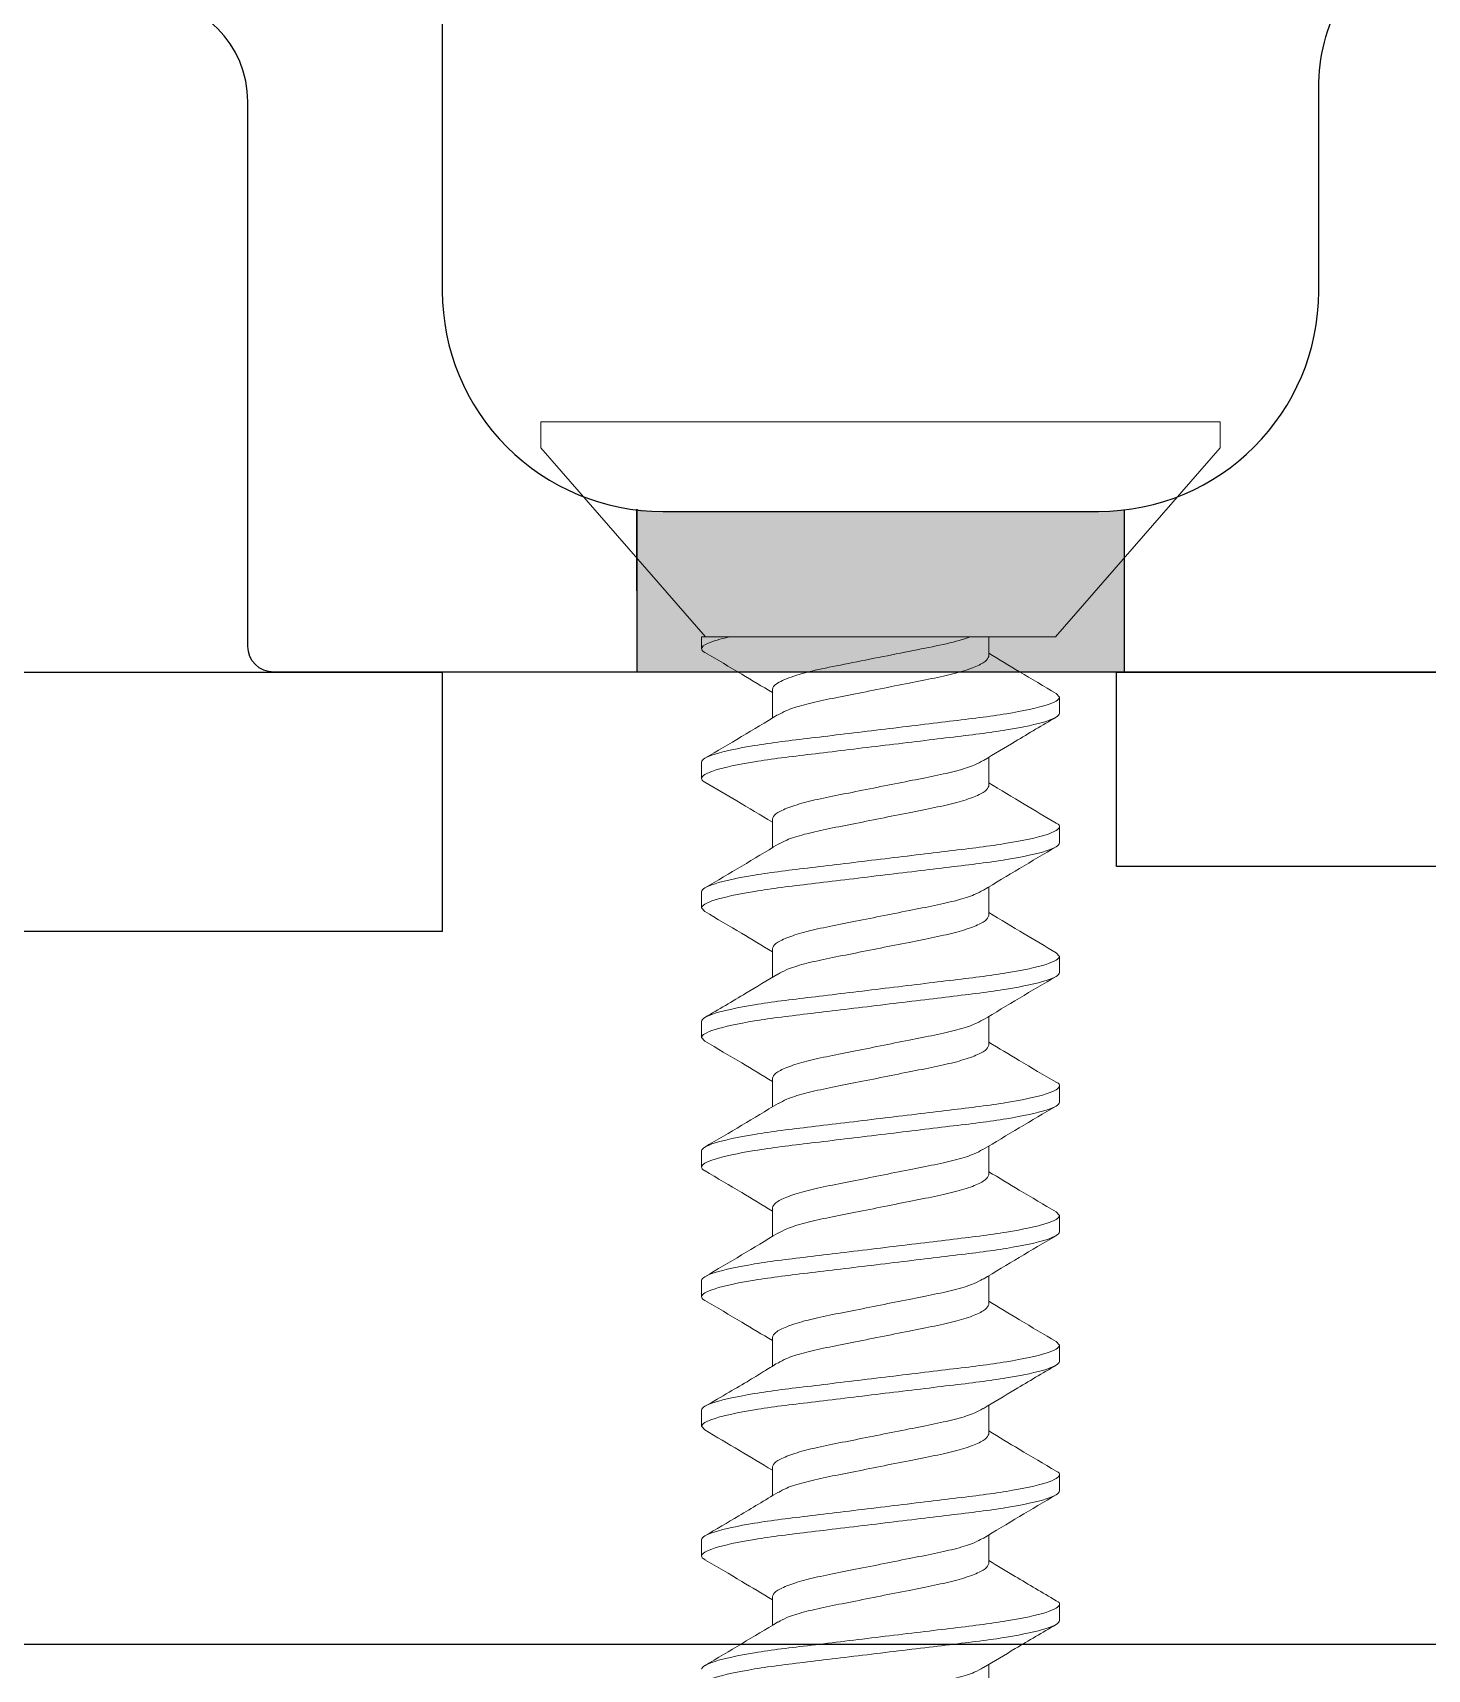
# Model space of a CAD drawing. Extents: x 0 to 79.8, y 0 to 38.2.
# Drawn here: x 10.85 to 11.388, y 29.26 to 29.892 of the extents above; entities that cross this region are included whole.
import ezdxf

# ---------------------------------------------------------------- set-up
doc = ezdxf.new("R2010")
doc.units = 0
doc.header["$MEASUREMENT"] = 0
doc.linetypes.add('SLD-Solid', pattern=[0])
doc.layers.get('0').update_dxf_attribs({"linetype": 'CONTINUOUS'})
for name, color, linetype in [('DIM', 4, 'CONTINUOUS'), ('FRAME', 1, 'CONTINUOUS'), ('TEXT', 7, 'CONTINUOUS'), ('WEEPING', 7, 'CONTINUOUS')]:
    doc.layers.add(name, color=color, linetype=linetype)

# ---------------------------------------------------------------- blocks, each defined once
blk = doc.blocks.new('3774-TRACK_SUPPORT')
at = {"layer": 'TEXT'}
blk.add_lwpolyline([(0.1875000000000568, -0.5510004872076225), (0.8789997968844432, -0.5510004872076225), (0.8789997968844432, -0.2510004872076112), (0.6839997968843932, -0.2510004872076112), (0.6839997968843932, -0.1760004872076226), (0.953999796884375, -0.1760004872075657), (0.953999796884375, -0.6260004872076111), (0.8289997968844887, -0.6260004872076111), (0.8289997968844887, -1.216000487207586), (0.7539997968844432, -1.216000487207586), (0.7539997968844432, -0.6260004872076111), (0.05000000000001138, -0.6260004872076111)], dxfattribs=at)
blk.add_lwpolyline([(0.04000000000002047, -0.1760004872076226), (0.424000000000035, -0.1760004872076226), (0.424000000000035, -0.2760006071113341), (0.1875000000000568, -0.2760006071113341, 0.414213562373095)], format="xyb", dxfattribs=at)
blk = doc.blocks.new('25559')
at = {"color": 7, "linetype": 'SLD-Solid', "lineweight": 15}
for p, q in [((0.00999998447932171, 0.1309999983434977), (0, 0.1309999983434977)), ((0, 0), (0, 0.1309999983434977)), ((0.08299998117713869, 0.06754206599828194), (0.00999998447932171, 0.1309999983434977)), ((0.08299998117713869, 0.06754206599828194), (0.08299998117713869, -0.05314670187809156)), ((0.1062499725912502, 0.06899999832279491), (0.1048150758339688, 0.06775008276193262)), ((0.1062499725912502, 0.06899999832279491), (0.1124999537242672, 0.06899999832279491)), ((0.1562499683203669, 0.06899999832279491), (0.1624999494533839, 0.06899999832279491)), ((0.2062499640494835, 0.06899999832279491), (0.2048183672540773, 0.06775296564529754)), ((0.2062499640494835, 0.06899999832279491), (0.2124999451825005, 0.06899999832279491)), ((0.2562499597786001, 0.06899999832279491), (0.2624999775778605, 0.06899999832279491)), ((0.3062499555077096, 0.06899999832279491), (0.3047983022773337, 0.06773548959716891)), ((0.3062499555077096, 0.06899999832279491), (0.31249997330697, 0.06899999832279491)), ((0.3562499879030696, 0.06899999832279491), (0.35480775789717, 0.06774372116873906)), ((0.3562499879030696, 0.06899999832279491), (0.3624999690360937, 0.06899999832279491)), ((0.4062499836321862, 0.06899999832279491), (0.4124999647652032, 0.06899999832279491)), ((0.4562499793613028, 0.06899999832279491), (0.462499960494327, 0.06899999832279491)), ((0.09049998786974811, 0.04172019887803913), (0.08299998117713869, 0.04172019887803913)), ((0.1404999835988647, 0.04172019887803913), (0.1294517845619367, 0.04172019887803913)), ((0.1904999793279814, 0.04172019887803913), (0.1794554469153624, 0.04172019887803913)), ((0.240499975057098, 0.04172019887803913), (0.229458009281494, 0.04172019887803913)), ((0.2904999707862146, 0.04172019887803913), (0.2794585550042541, 0.04172019887803913)), ((0.3404999665153312, 0.04172019887803913), (0.3294580007397272, 0.04172019887803913)), ((0.3904999622444478, 0.04172019887803913), (0.3794561631566893, 0.04172019887803913)), ((0.4404999579735644, 0.04172019887803913), (0.4294585788578473, 0.04172019887803913)), ((0.4904999903689173, 0.04172019887803913), (0.4794519746632062, 0.04172019887803913)), ((0, -0.1309999983434977), (0, 0)), ((0.1032499405812075, -0.04172019887803913), (0.1142936663364793, -0.04172019887803913)), ((0.1532499363103241, -0.04172019887803913), (0.1642914620910076, -0.04172019887803913)), ((0.2032500053719275, -0.04172019887803913), (0.214293804459686, -0.04172019887803913)), ((0.2532499644348007, -0.04172019887803913), (0.2642915268817276, -0.04172019887803913)), ((0.3032499601639174, -0.04172019887803913), (0.3142921826032179, -0.04172019887803913)), ((0.353249955893034, -0.04172019887803913), (0.3643246646237159, -0.04172019887803913)), ((0.403249988288394, -0.04172019887803913), (0.4142905240805135, -0.04172019887803913)), ((0.4532499840175035, -0.04172019887803913), (0.4642919131268641, -0.04172019887803913)), ((0.08299998117713869, -0.06899999832279491), (0.08299998117713869, -0.05832793077408382)), ((0.00999998447932171, -0.1309999983434977), (0.08299998117713869, -0.06754206599828194)), ((0.08749995585971249, -0.06899999832279491), (0.08299998117713869, -0.06899999832279491)), ((0.137499951588822, -0.06899999832279491), (0.131249970455805, -0.06899999832279491)), ((0.1874999473179457, -0.06899999832279491), (0.1812499661849216, -0.06899999832279491)), ((0.1889305907910241, -0.06775380438560319), (0.1874999473179457, -0.06899999832279491)), ((0.2374999430470552, -0.06899999832279491), (0.2312499619140382, -0.06899999832279491)), ((0.2389440796976032, -0.06774210327077412), (0.2374999430470552, -0.06899999832279491)), ((0.2874999754424152, -0.06899999832279491), (0.2812499576431549, -0.06899999832279491)), ((0.3374999711715319, -0.06899999832279491), (0.3312499900385149, -0.06899999832279491)), ((0.3874999669006485, -0.06899999832279491), (0.3812499857676315, -0.06899999832279491)), ((0.3889371736312484, -0.06774810736808945), (0.3874999669006485, -0.06899999832279491)), ((0.4374999626297651, -0.06899999832279491), (0.4312499814967481, -0.06899999832279491)), ((0, -0.1309999983434977), (0.00999998447932171, -0.1309999983434977))]:
    blk.add_line(p, q, dxfattribs=at)
for points, knots in [([(0.1048160291562823, 0.06776498300646949), (0.1020266228155577, 0.06302722844000641), (0.09690098785342371, 0.05432143319850979), (0.09167417840533432, 0.04566550878016074), (0.08929183515977002, 0.04172019887803913)], [0, 0, 0, 0, 0.5442069833947524, 1, 1, 1, 1]), ([(0.1312499724269856, -0.0689999999999884), (0.1303478626313748, -0.0689999999999884), (0.1292963103142384, -0.06732069762327342), (0.1270932361714685, -0.06032598277693069), (0.1259478589153744, -0.05501784534993703), (0.1243607226230026, -0.04534187172058068), (0.1238533182178685, -0.04184291922157968), (0.1229053203646373, -0.0345452344224384), (0.1224642237022593, -0.0307540005592557), (0.1209795177337369, -0.01846063513988838), (0.1198664273954506, -0.009244247138866513), (0.1176335174585219, 0.009244247138866513), (0.1165204271202356, 0.01846063513988838), (0.1150357211517132, 0.0307540005592557), (0.1145946244893281, 0.0345452344224384), (0.113646626636104, 0.04184291922157968), (0.1131392222309699, 0.04534187172058068), (0.1115520859385981, 0.05501784534993703), (0.110406708682504, 0.06032598277693069), (0.1082036345397341, 0.06732069762327342), (0.1071520822225978, 0.0689999999999884), (0.106249972426987, 0.0689999999999884)], [0, 0, 0, 0, 0.1249999999999997, 0.1249999999999997, 0.2499999999999994, 0.2499999999999994, 0.3124999999999994, 0.3124999999999994, 0.3749999999999994, 0.3749999999999994, 0.4999999999999997, 0.4999999999999997, 0.625, 0.625, 0.6875, 0.6875, 0.7499999999999999, 0.7499999999999999, 0.875, 0.875, 1, 1, 1, 1]), ([(0.137499972426987, -0.0689999999999884), (0.1365978626313762, -0.0689999999999884), (0.1355463103142398, -0.06732069762327342), (0.1333432361714699, -0.06032598277693069), (0.1321978589153758, -0.05501784534993703), (0.130610722623004, -0.04534187172058068), (0.1301033182178699, -0.04184291922157968), (0.1291553203646387, -0.0345452344224384), (0.1287142237022607, -0.0307540005592557), (0.1272295177337384, -0.01846063513988838), (0.1261164273954449, -0.009244247138866513), (0.1238835174585233, 0.009244247138866513), (0.122770427120237, 0.01846063513988838), (0.1212857211517147, 0.0307540005592557), (0.1208446244893295, 0.0345452344224384), (0.1198966266361055, 0.04184291922157968), (0.1193892222309714, 0.04534187172058068), (0.1178020859385995, 0.05501784534993703), (0.1166567086825054, 0.06032598277693069), (0.1144536345397356, 0.06732069762327342), (0.1134020822225921, 0.0689999999999884), (0.1124999724269884, 0.0689999999999884)], [0, 0, 0, 0, 0.125, 0.125, 0.25, 0.25, 0.3125000000000002, 0.3125000000000002, 0.3750000000000003, 0.3750000000000003, 0.5000000000000006, 0.5000000000000006, 0.6250000000000008, 0.6250000000000008, 0.6875000000000007, 0.6875000000000007, 0.7500000000000006, 0.7500000000000006, 0.8750000000000003, 0.8750000000000003, 1, 1, 1, 1]), ([(0.1306218777115902, 0.03977548092692018), (0.1281694676207579, 0.04383697777072371), (0.1225776784271204, 0.0530976777842227), (0.1170747309186098, 0.06243605763771143), (0.1139852298995621, 0.06767887233456804)], [0, 0, 0, 0, 0.4385734164694634, 1, 1, 1, 1]), ([(0.1547811919544628, 0.06770675701241657), (0.1523742434776736, 0.06361965888530108), (0.1472537726342509, 0.05492488747830748), (0.14205139734689, 0.04629401160681823), (0.1392944708583883, 0.04172019887803913)], [0, 0, 0, 0, 0.4700638965425827, 1, 1, 1, 1]), ([(0.1562499683203669, 0.06899999832279491), (0.1557826036316285, 0.06899356492706943), (0.1553098066141558, 0.0689870567539117), (0.1547862541294975, 0.06770622490131473), (0.1547802386321422, 0.06769150843857119)], [0, 0, 0, 0, 0.9885102305213792, 1, 1, 1, 1]), ([(0.1812499724269827, -0.0689999999999884), (0.180347862631379, -0.0689999999999884), (0.1792963103142355, -0.06732069762327342), (0.1770932361714657, -0.06032598277693069), (0.1759478589153716, -0.05501784534993703), (0.1743607226230068, -0.04534187172058068), (0.1738533182178656, -0.04184291922157968), (0.1729053203646416, -0.0345452344224384), (0.1724642237022564, -0.0307540005592557), (0.1709795177337341, -0.01846063513988838), (0.1698664273954478, -0.009244247138866513), (0.1676335174585262, 0.009244247138866513), (0.1665204271202327, 0.01846063513988838), (0.1650357211517104, 0.0307540005592557), (0.1645946244893324, 0.03454523442246682), (0.1636466266361083, 0.04184291922157968), (0.1631392222309671, 0.04534187172058068), (0.1615520859385953, 0.05501784534993703), (0.1604067086825012, 0.06032598277693069), (0.1582036345397384, 0.06732069762327342), (0.1571520822225949, 0.0689999999999884), (0.1562499724269841, 0.0689999999999884)], [0, 0, 0, 0, 0.1249999999999999, 0.1249999999999999, 0.2499999999999998, 0.2499999999999998, 0.3124999999999997, 0.3124999999999997, 0.3749999999999997, 0.3749999999999997, 0.4999999999999997, 0.4999999999999997, 0.6249999999999997, 0.6249999999999997, 0.6874999999999997, 0.6874999999999997, 0.7499999999999998, 0.7499999999999998, 0.8749999999999999, 0.8749999999999999, 1, 1, 1, 1]), ([(0.1874999724269841, -0.0689999999999884), (0.1865978626313733, -0.0689999999999884), (0.185546310314237, -0.06732069762327342), (0.1833432361714671, -0.06032598277693069), (0.182197858915373, -0.05501784534993703), (0.1806107226230012, -0.04534187172058068), (0.1801033182178671, -0.04184291922157968), (0.179155320364643, -0.0345452344224384), (0.1787142237022579, -0.0307540005592557), (0.1772295177337355, -0.01846063513988838), (0.1761164273954492, -0.009244247138866513), (0.1738835174585205, 0.009244247138866513), (0.1727704271202342, 0.01846063513988838), (0.1712857211517118, 0.0307540005592557), (0.1708446244893338, 0.03454523442246682), (0.1698966266361026, 0.04184291922157968), (0.1693892222309685, 0.04534187172058068), (0.1678020859386038, 0.05501784534993703), (0.1666567086825026, 0.06032598277693069), (0.1644536345397398, 0.06732069762327342), (0.1634020822225963, 0.0689999999999884), (0.1624999724269856, 0.0689999999999884)], [0, 0, 0, 0, 0.125, 0.125, 0.2500000000000001, 0.2500000000000001, 0.3125000000000001, 0.3125000000000001, 0.3750000000000002, 0.3750000000000002, 0.5000000000000001, 0.5000000000000001, 0.625, 0.625, 0.6875, 0.6875, 0.75, 0.75, 0.875, 0.875, 1, 1, 1, 1]), ([(0.1806655796024756, 0.03970732754757478), (0.177868649567813, 0.04434089766041893), (0.1722476280134018, 0.05365303530970778), (0.1667196640270348, 0.06303658527158973), (0.163942326124257, 0.06775103150096129)], [0, 0, 0, 0, 0.4975839369380017, 1, 1, 1, 1]), ([(0.2048195405738511, 0.06777072585677502), (0.2023926080985703, 0.06364931578599453), (0.1972661292341868, 0.05494354344392605), (0.1920410794012426, 0.046281522272551), (0.189289626643415, 0.04172019887803913)], [0, 0, 0, 0, 0.4734111930410915, 1, 1, 1, 1]), ([(0.231249972426987, -0.0689999999999884), (0.2303478626313762, -0.0689999999999884), (0.2292963103142398, -0.06732069762327342), (0.2270932361714699, -0.06032598277693069), (0.2259478589153758, -0.05501784534993703), (0.224360722623004, -0.04534187172058068), (0.2238533182178699, -0.04184291922157968), (0.2229053203646387, -0.03454523442246682), (0.2224642237022607, -0.0307540005592557), (0.2209795177337384, -0.01846063513988838), (0.219866427395452, -0.009244247138866513), (0.2176335174585233, 0.009244247138866513), (0.216520427120237, 0.01846063513988838), (0.2150357211517147, 0.0307540005592557), (0.2145946244893366, 0.0345452344224384), (0.2136466266361055, 0.04184291922157968), (0.2131392222309714, 0.04534187172058068), (0.2115520859385995, 0.05501784534993703), (0.2104067086825054, 0.06032598277693069), (0.2082036345397356, 0.06732069762327342), (0.2071520822225921, 0.0689999999999884), (0.2062499724269884, 0.0689999999999884)], [0, 0, 0, 0, 0.1249999999999998, 0.1249999999999998, 0.2499999999999996, 0.2499999999999996, 0.3124999999999995, 0.3124999999999995, 0.3749999999999995, 0.3749999999999995, 0.4999999999999996, 0.4999999999999996, 0.6249999999999996, 0.6249999999999996, 0.6874999999999997, 0.6874999999999997, 0.7499999999999998, 0.7499999999999998, 0.8749999999999999, 0.8749999999999999, 1, 1, 1, 1]), ([(0.2374999724269884, -0.0689999999999884), (0.2365978626313776, -0.0689999999999884), (0.2355463103142341, -0.06732069762327342), (0.2333432361714642, -0.06032598277693069), (0.2321978589153701, -0.05501784534993703), (0.2306107226230054, -0.04534187172058068), (0.2301033182178713, -0.04184291922157968), (0.2291553203646401, -0.03454523442246682), (0.228714223702255, -0.0307540005592557), (0.2272295177337327, -0.01846063513988838), (0.2261164273954535, -0.009244247138866513), (0.2238835174585248, 0.009244247138866513), (0.2227704271202384, 0.01846063513988838), (0.2212857211517161, 0.0307540005592557), (0.220844624489331, 0.0345452344224384), (0.2198966266361069, 0.04184291922157968), (0.2193892222309728, 0.04534187172058068), (0.217802085938601, 0.05501784534993703), (0.2166567086825069, 0.06032598277693069), (0.214453634539737, 0.06732069762327342), (0.2134020822225935, 0.0689999999999884), (0.2124999724269827, 0.0689999999999884)], [0, 0, 0, 0, 0.125, 0.125, 0.2500000000000001, 0.2500000000000001, 0.3125000000000001, 0.3125000000000001, 0.3750000000000003, 0.3750000000000003, 0.5000000000000003, 0.5000000000000003, 0.6250000000000003, 0.6250000000000003, 0.6875000000000002, 0.6875000000000002, 0.7500000000000002, 0.7500000000000002, 0.8750000000000001, 0.8750000000000001, 1, 1, 1, 1]), ([(0.2307414744547955, 0.03958653977625204), (0.2279283793356868, 0.04424379473758222), (0.222270231483094, 0.05361121249015355), (0.2167214052008291, 0.06303211865665048), (0.2139313219804464, 0.06776917670802618)], [0, 0, 0, 0, 0.4971759650679533, 1, 1, 1, 1]), ([(0.2547695602136315, 0.06768707640645744), (0.2519868944589376, 0.06295977078798387), (0.2468726049050645, 0.05427140794679985), (0.2416658303863031, 0.04565050217135536), (0.239292042344573, 0.04172019887803913)], [0, 0, 0, 0, 0.5440962474604328, 1, 1, 1, 1]), ([(0.2562499597786001, 0.06899999832279491), (0.2557823661496812, 0.06899033353209916), (0.2553056215637355, 0.06898047959833775), (0.254778073021356, 0.06768627928931892), (0.2547679468989372, 0.06766143753597476)], [0, 0, 0, 0, 0.9808053257506866, 1, 1, 1, 1]), ([(0.2812499724269841, -0.0689999999999884), (0.2803478626313733, -0.0689999999999884), (0.279296310314237, -0.06732069762327342), (0.2770932361714671, -0.06032598277693069), (0.275947858915373, -0.05501784534993703), (0.2743607226230012, -0.04534187172058068), (0.2738533182178671, -0.04184291922157968), (0.272905320364643, -0.0345452344224384), (0.2724642237022579, -0.0307540005592557), (0.2709795177337355, -0.01846063513988838), (0.2698664273954492, -0.009244247138866513), (0.2676335174585205, 0.009244247138866513), (0.2665204271202342, 0.01846063513988838), (0.2650357211517118, 0.0307540005592557), (0.2645946244893338, 0.03454523442246682), (0.2636466266361026, 0.04184291922157968), (0.2631392222309685, 0.04534187172058068), (0.2615520859385967, 0.05501784534993703), (0.2604067086825026, 0.06032598277693069), (0.2582036345397327, 0.06732069762327342), (0.2571520822225963, 0.0689999999999884), (0.2562499724269856, 0.0689999999999884)], [0, 0, 0, 0, 0.1249999999999999, 0.1249999999999999, 0.2499999999999999, 0.2499999999999999, 0.3124999999999999, 0.3124999999999999, 0.3749999999999999, 0.3749999999999999, 0.5, 0.5, 0.625, 0.625, 0.6875000000000001, 0.6875000000000001, 0.7500000000000002, 0.7500000000000002, 0.8750000000000001, 0.8750000000000001, 1, 1, 1, 1]), ([(0.2874999724269856, -0.0689999999999884), (0.2865978626313748, -0.0689999999999884), (0.2855463103142313, -0.06732069762327342), (0.2833432361714614, -0.06032598277693069), (0.2821978589153673, -0.05501784534993703), (0.2806107226230026, -0.04534187172058068), (0.2801033182178685, -0.04184291922157968), (0.2791553203646373, -0.0345452344224384), (0.2787142237022522, -0.0307540005592557), (0.2772295177337369, -0.01846063513988838), (0.2761164273954506, -0.009244247138866513), (0.2738835174585219, 0.009244247138866513), (0.2727704271202356, 0.01846063513988838), (0.2712857211517132, 0.0307540005592557), (0.2708446244893281, 0.03454523442246682), (0.269896626636104, 0.04184291922157968), (0.2693892222309699, 0.04534187172058068), (0.2678020859385981, 0.05501784534993703), (0.266656708682504, 0.06032598277693069), (0.2644536345397341, 0.06732069762327342), (0.2634020822225978, 0.0689999999999884), (0.262499972426987, 0.0689999999999884)], [0, 0, 0, 0, 0.125, 0.125, 0.2499999999999999, 0.2499999999999999, 0.3124999999999999, 0.3124999999999999, 0.3749999999999999, 0.3749999999999999, 0.5, 0.5, 0.625, 0.625, 0.6875000000000001, 0.6875000000000001, 0.7500000000000001, 0.7500000000000001, 0.8750000000000001, 0.8750000000000001, 1, 1, 1, 1]), ([(0.2807889529687202, 0.03950928400203679), (0.2779724878015983, 0.04416974746257551), (0.2723065663465292, 0.05354526547705518), (0.266753229998514, 0.06297734873959371), (0.263960394040339, 0.06772085059961341)], [0, 0, 0, 0, 0.4970886358831252, 1, 1, 1, 1]), ([(0.3048009422468425, 0.06773989412963033), (0.3020087226685746, 0.06299622337053279), (0.2968893792635754, 0.05429902784723595), (0.2916658835674255, 0.04565125661261504), (0.2892914147475523, 0.04172019887803913)], [0, 0, 0, 0, 0.5454253323844276, 0.9999999999999999, 0.9999999999999999, 0.9999999999999999, 0.9999999999999999]), ([(0.3312499724269884, -0.0689999999999884), (0.3303478626313776, -0.0689999999999884), (0.3292963103142341, -0.06732069762327342), (0.3270932361714642, -0.06032598277693069), (0.3259478589153701, -0.05501784534993703), (0.3243607226229983, -0.04534187172058068), (0.3238533182178713, -0.04184291922157968), (0.3229053203646401, -0.0345452344224384), (0.322464223702255, -0.0307540005592557), (0.3209795177337327, -0.01846063513988838), (0.3198664273954464, -0.009244247138866513), (0.3176335174585248, 0.009244247138866513), (0.3165204271202384, 0.01846063513988838), (0.3150357211517161, 0.0307540005592557), (0.314594624489331, 0.03454523442246682), (0.3136466266360998, 0.04184291922157968), (0.3131392222309728, 0.04534187172058068), (0.311552085938601, 0.05501784534993703), (0.3104067086825069, 0.06032598277693069), (0.308203634539737, 0.06732069762327342), (0.3071520822225935, 0.0689999999999884), (0.3062499724269827, 0.0689999999999884)], [0, 0, 0, 0, 0.1249999999999999, 0.1249999999999999, 0.2499999999999999, 0.2499999999999999, 0.3124999999999999, 0.3124999999999999, 0.3749999999999999, 0.3749999999999999, 0.5, 0.5, 0.625, 0.625, 0.6875, 0.6875, 0.75, 0.75, 0.875, 0.875, 1, 1, 1, 1]), ([(0.3374999724269827, -0.0689999999999884), (0.336597862631379, -0.0689999999999884), (0.3355463103142355, -0.06732069762327342), (0.3333432361714657, -0.06032598277693069), (0.3321978589153716, -0.05501784534993703), (0.3306107226230068, -0.04534187172058068), (0.3301033182178656, -0.04184291922157968), (0.3291553203646416, -0.0345452344224384), (0.3287142237022564, -0.0307540005592557), (0.3272295177337341, -0.01846063513988838), (0.3261164273954478, -0.009244247138866513), (0.3238835174585262, 0.009244247138866513), (0.3227704271202327, 0.01846063513988838), (0.3212857211517104, 0.0307540005592557), (0.3208446244893324, 0.03454523442246682), (0.3198966266361083, 0.04184291922157968), (0.3193892222309671, 0.04534187172058068), (0.3178020859385953, 0.05501784534993703), (0.3166567086825012, 0.06032598277693069), (0.3144536345397313, 0.06732069762327342), (0.3134020822225949, 0.0689999999999884), (0.3124999724269841, 0.0689999999999884)], [0, 0, 0, 0, 0.1249999999999999, 0.1249999999999999, 0.2499999999999998, 0.2499999999999998, 0.3124999999999998, 0.3124999999999998, 0.3749999999999999, 0.3749999999999999, 0.5000000000000001, 0.5000000000000001, 0.6250000000000002, 0.6250000000000002, 0.6875000000000002, 0.6875000000000002, 0.7500000000000001, 0.7500000000000001, 0.8750000000000001, 0.8750000000000001, 1, 1, 1, 1]), ([(0.3307512191336883, 0.03957079162483979), (0.3279461789134075, 0.044213106827101), (0.322306594606431, 0.05354656585328144), (0.316767785640792, 0.0629532152049137), (0.3139838928312741, 0.06768114564161465)], [0, 0, 0, 0, 0.4973842162112512, 1, 1, 1, 1]), ([(0.3548083078908206, 0.06775214065481805), (0.3520307063254791, 0.06303565649764664), (0.3469018351117299, 0.05432661769026481), (0.3416855687060121, 0.04568283681155094), (0.3392942337773945, 0.04172019887803913)], [0, 0, 0, 0, 0.5415619635541834, 1, 1, 1, 1]), ([(0.3812499724269856, -0.0689999999999884), (0.3803478626313748, -0.0689999999999884), (0.3792963103142313, -0.06732069762327342), (0.3770932361714614, -0.06032598277693069), (0.3759478589153673, -0.05501784534993703), (0.3743607226230026, -0.04534187172058068), (0.3738533182178685, -0.04184291922157968), (0.3729053203646373, -0.0345452344224384), (0.3724642237022593, -0.0307540005592557), (0.3709795177337369, -0.01846063513988838), (0.3698664273954506, -0.009244247138866513), (0.3676335174585219, 0.009244247138866513), (0.3665204271202356, 0.01846063513988838), (0.3650357211517132, 0.0307540005592557), (0.3645946244893281, 0.0345452344224384), (0.363646626636104, 0.04184291922157968), (0.3631392222309699, 0.04534187172058068), (0.3615520859385981, 0.05501784534993703), (0.360406708682504, 0.06032598277693069), (0.3582036345397341, 0.06732069762327342), (0.3571520822225978, 0.0689999999999884), (0.356249972426987, 0.0689999999999884)], [0, 0, 0, 0, 0.125, 0.125, 0.25, 0.25, 0.3125, 0.3125, 0.375, 0.375, 0.5, 0.5, 0.625, 0.625, 0.6874999999999999, 0.6874999999999999, 0.7499999999999999, 0.7499999999999999, 0.875, 0.875, 1, 1, 1, 1]), ([(0.387499972426987, -0.0689999999999884), (0.3865978626313762, -0.0689999999999884), (0.3855463103142327, -0.06732069762327342), (0.3833432361714699, -0.06032598277693069), (0.3821978589153687, -0.05501784534993703), (0.380610722623004, -0.04534187172058068), (0.3801033182178628, -0.04184291922157968), (0.3791553203646387, -0.0345452344224384), (0.3787142237022607, -0.0307540005592557), (0.3772295177337384, -0.01846063513988838), (0.3761164273954449, -0.009244247138866513), (0.3738835174585233, 0.009244247138866513), (0.372770427120237, 0.01846063513988838), (0.3712857211517147, 0.0307540005592557), (0.3708446244893295, 0.0345452344224384), (0.3698966266361055, 0.04184291922157968), (0.3693892222309714, 0.04534187172058068), (0.3678020859385995, 0.05501784534993703), (0.3666567086825054, 0.06032598277693069), (0.3644536345397356, 0.06732069762327342), (0.3634020822225921, 0.0689999999999884), (0.3624999724269884, 0.0689999999999884)], [0, 0, 0, 0, 0.125, 0.125, 0.2500000000000001, 0.2500000000000001, 0.3124999999999999, 0.3124999999999999, 0.3749999999999998, 0.3749999999999998, 0.4999999999999999, 0.4999999999999999, 0.6249999999999999, 0.6249999999999999, 0.6874999999999998, 0.6874999999999998, 0.7499999999999998, 0.7499999999999998, 0.875, 0.875, 1, 1, 1, 1]), ([(0.3807245218378341, 0.03961378737815835), (0.3782486009433939, 0.0437105056587086), (0.3726050606361468, 0.05304844323003977), (0.3670639498015333, 0.06245316775931542), (0.3639538222410579, 0.06773187338896491)], [0, 0, 0, 0, 0.4387176771405727, 1, 1, 1, 1]), ([(0.4047894938372281, 0.06772075435074498), (0.4019974553672512, 0.06297682902967949), (0.3968817064302925, 0.05428470992777079), (0.391662206494658, 0.04564471600400566), (0.3892913695395492, 0.04172019887803913)], [0, 0, 0, 0, 0.5457731613464917, 1, 1, 1, 1]), ([(0.4062499836321862, 0.06899999832279491), (0.4057824808354269, 0.06899582240026803), (0.4053121701988331, 0.06899162139697523), (0.4047920855097686, 0.06772035538176624), (0.4047889805098208, 0.06771276569301676)], [0, 0, 0, 0, 0.9940298185777356, 1, 1, 1, 1]), ([(0.4312499724269827, -0.0689999999999884), (0.430347862631379, -0.0689999999999884), (0.4292963103142355, -0.06732069762327342), (0.4270932361714657, -0.06032598277693069), (0.4259478589153716, -0.05501784534993703), (0.4243607226230068, -0.04534187172058068), (0.4238533182178656, -0.04184291922157968), (0.4229053203646416, -0.03454523442246682), (0.4224642237022564, -0.0307540005592557), (0.4209795177337341, -0.01846063513988838), (0.4198664273954478, -0.009244247138866513), (0.4176335174585262, 0.009244247138866513), (0.4165204271202327, 0.01846063513988838), (0.4150357211517104, 0.0307540005592557), (0.4145946244893324, 0.0345452344224384), (0.4136466266361083, 0.04184291922157968), (0.4131392222309671, 0.04534187172058068), (0.4115520859386024, 0.05501784534993703), (0.4104067086825083, 0.06032598277693069), (0.4082036345397384, 0.06732069762327342), (0.4071520822225949, 0.0689999999999884), (0.4062499724269841, 0.0689999999999884)], [0, 0, 0, 0, 0.125, 0.125, 0.2499999999999999, 0.2499999999999999, 0.3125, 0.3125, 0.375, 0.375, 0.5, 0.5, 0.625, 0.625, 0.6875, 0.6875, 0.7499999999999999, 0.7499999999999999, 0.875, 0.875, 1, 1, 1, 1]), ([(0.4374999724269841, -0.0689999999999884), (0.4365978626313733, -0.0689999999999884), (0.435546310314237, -0.06732069762327342), (0.4333432361714671, -0.06032598277693069), (0.432197858915373, -0.05501784534993703), (0.4306107226230012, -0.04534187172058068), (0.4301033182178671, -0.04184291922157968), (0.429155320364643, -0.03454523442246682), (0.4287142237022579, -0.0307540005592557), (0.4272295177337355, -0.01846063513988838), (0.4261164273954492, -0.009244247138866513), (0.4238835174585205, 0.009244247138866513), (0.4227704271202342, 0.01846063513988838), (0.4212857211517189, 0.0307540005592557), (0.4208446244893338, 0.0345452344224384), (0.4198966266361026, 0.04184291922157968), (0.4193892222309685, 0.04534187172058068), (0.4178020859386038, 0.05501784534993703), (0.4166567086825097, 0.06032598277693069), (0.4144536345397398, 0.06732069762327342), (0.4134020822225963, 0.0689999999999884), (0.4124999724269856, 0.0689999999999884)], [0, 0, 0, 0, 0.125, 0.125, 0.2499999999999999, 0.2499999999999999, 0.3125, 0.3125, 0.375, 0.375, 0.5, 0.5, 0.625, 0.625, 0.6875, 0.6875, 0.7499999999999999, 0.7499999999999999, 0.875, 0.875, 1, 1, 1, 1]), ([(0.430777060293309, 0.03952873086072373), (0.427958161813649, 0.04419429074536652), (0.4222866000562249, 0.05358129464408989), (0.41673033826428, 0.06301638344328353), (0.413935668179839, 0.06776201304077745)], [0, 0, 0, 0, 0.4970233244787143, 0.9999999999999999, 0.9999999999999999, 0.9999999999999999, 0.9999999999999999]), ([(0.454786959595566, 0.06771648731668733), (0.4516793717514886, 0.06244002947448735), (0.4465583834393385, 0.05374496426790643), (0.4413440111488072, 0.04511371568938216), (0.4392938952394374, 0.04172019887803913)], [0, 0, 0, 0, 0.6068336138757475, 0.9999999999999999, 0.9999999999999999, 0.9999999999999999, 0.9999999999999999]), ([(0.4562499793613028, 0.06899999832279491), (0.4557824940169866, 0.06899518696056361), (0.4553114056782661, 0.06899033851627223), (0.4547903216426903, 0.06771607207352304), (0.4547863362694358, 0.06770632618409422)], [0, 0, 0, 0, 0.9923517648106059, 1, 1, 1, 1]), ([(0.481249972426987, -0.0689999999999884), (0.4803478626313762, -0.0689999999999884), (0.4792963103142327, -0.06732069762327342), (0.4770932361714628, -0.06032598277693069), (0.4759478589153687, -0.05501784534993703), (0.474360722623004, -0.04534187172058068), (0.4738533182178628, -0.04184291922157968), (0.4729053203646387, -0.0345452344224384), (0.4724642237022536, -0.0307540005592557), (0.4709795177337384, -0.01846063513988838), (0.4698664273954449, -0.009244247138866513), (0.4676335174585233, 0.009244247138866513), (0.466520427120237, 0.01846063513988838), (0.4650357211517147, 0.0307540005592557), (0.4645946244893295, 0.03454523442246682), (0.4636466266361055, 0.04184291922157968), (0.4631392222309643, 0.04534187172058068), (0.4615520859385995, 0.05501784534993703), (0.4604067086825054, 0.06032598277693069), (0.4582036345397356, 0.06732069762327342), (0.4571520822225921, 0.0689999999999884), (0.4562499724269884, 0.0689999999999884)], [0, 0, 0, 0, 0.1249999999999998, 0.1249999999999998, 0.2499999999999995, 0.2499999999999995, 0.3124999999999995, 0.3124999999999995, 0.3749999999999994, 0.3749999999999994, 0.4999999999999994, 0.4999999999999994, 0.6249999999999994, 0.6249999999999994, 0.6874999999999996, 0.6874999999999996, 0.7499999999999996, 0.7499999999999996, 0.8749999999999998, 0.8749999999999998, 1, 1, 1, 1]), ([(0.4874999724269884, -0.0689999999999884), (0.4865978626313776, -0.0689999999999884), (0.4855463103142341, -0.06732069762327342), (0.4833432361714642, -0.06032598277693069), (0.4821978589153701, -0.05501784534993703), (0.4806107226229983, -0.04534187172058068), (0.4801033182178642, -0.04184291922157968), (0.4791553203646401, -0.0345452344224384), (0.478714223702255, -0.0307540005592557), (0.4772295177337327, -0.01846063513988838), (0.4761164273954464, -0.009244247138866513), (0.4738835174585176, 0.009244247138866513), (0.4727704271202384, 0.01846063513988838), (0.4712857211517161, 0.0307540005592557), (0.470844624489331, 0.03454523442246682), (0.4698966266360998, 0.04184291922157968), (0.4693892222309657, 0.04534187172058068), (0.467802085938601, 0.05501784534993703), (0.4666567086825069, 0.06032598277693069), (0.464453634539737, 0.06732069762327342), (0.4634020822225935, 0.0689999999999884), (0.4624999724269827, 0.0689999999999884)], [0, 0, 0, 0, 0.125, 0.125, 0.2499999999999999, 0.2499999999999999, 0.3125000000000001, 0.3125000000000001, 0.3750000000000001, 0.3750000000000001, 0.5000000000000002, 0.5000000000000002, 0.6250000000000003, 0.6250000000000003, 0.6875000000000003, 0.6875000000000003, 0.7500000000000002, 0.7500000000000002, 0.8750000000000001, 0.8750000000000001, 1, 1, 1, 1]), ([(0.4806249277798216, 0.03977081056419252), (0.4781723509724429, 0.04383242595261549), (0.4725803049970239, 0.05309319198377693), (0.4670772188974155, 0.06243181089845962), (0.4639876933079066, 0.06767466946644163)], [0, 0, 0, 0, 0.4385830907256587, 1, 1, 1, 1]), ([(0.1130907935655046, -0.03950921525284912), (0.1125073452438059, -0.03851651032400127), (0.1111956840882726, -0.03628479168557419), (0.1091269862224351, -0.02975356060733247), (0.1071673507242892, -0.02110528934093736), (0.1052033328979007, -0.01096732637435593), (0.102999973244394, -1.198475189312376e-06), (0.1007964813073272, 0.01097200948990462), (0.09883325004233257, 0.02108959121338216), (0.09687015381283004, 0.02981281763035781), (0.09466668896600794, 0.0365240139580294), (0.0924630845563712, 0.04090436606102799), (0.09114619401027824, 0.04145164553597169), (0.09049998786974811, 0.04172019887803913)], [0, 0, 0, 0, 0.07545212249771337, 0.1696253369889661, 0.2603617256972677, 0.3510979856770322, 0.4452713210163289, 0.5394445376135186, 0.630180908448421, 0.7209171863016065, 0.8150904007928592, 0.909263743441154, 1, 1, 1, 1]), ([(0.1306049379072789, 0.03961351238132238), (0.131206325001358, 0.03859233054353695), (0.1325358384962243, 0.03633475792938157), (0.1346230343335222, 0.02975592283573292), (0.1365825199355157, 0.02110465337258915), (0.1385467209389759, 0.01096751838585419), (0.1407499174001501, 1.14018908448088e-06), (0.1429534495917153, -0.01097199591995945), (0.1449166800108159, -0.02108959402798405), (0.1468797405567273, -0.02981282348642367), (0.1490833578561208, -0.03652400451875337), (0.1512868113465373, -0.04090436930258079), (0.1526037205832296, -0.04145164648733157), (0.1532499363103241, -0.04172019887803913)], [0, 0, 0, 0, 0.07760056615447869, 0.1715550615046566, 0.2620804884269823, 0.352606008114956, 0.446560387099984, 0.5405147660850068, 0.6310402857729805, 0.7215657126953061, 0.8155202080454841, 0.9094745943225269, 1, 1, 1, 1]), ([(0.1629841638596972, -0.03930430595329426), (0.162436042826954, -0.0383677470985333), (0.1611596290137953, -0.03618677503638423), (0.159126892634248, -0.02974874088039314), (0.1571673705650483, -0.0211065587771202), (0.1552033196710312, -0.01096697218258669), (0.1529999800894615, -1.293596852747214e-06), (0.1507964432152846, 0.010972024483209), (0.1488333692238442, 0.02108960038066243), (0.1468701161577854, 0.02981281131016544), (0.1446666939855064, 0.03652401494900914), (0.1424630780615246, 0.0409043658238204), (0.1411461890073156, 0.04145164545789726), (0.1404999835988647, 0.04172019887803913)], [0, 0, 0, 0, 0.07120162391329521, 0.1658077885249553, 0.2569613269570803, 0.3481147360688541, 0.442721022084144, 0.5373271888114216, 0.6284805979231954, 0.7196341363553204, 0.8142403009669805, 0.9088465943248694, 1, 1, 1, 1]), ([(0.1806393265724182, 0.0395472931462848), (0.1812293252244928, 0.03854418328901943), (0.1825475060829049, 0.03630302526588025), (0.1846230518067244, 0.02975444054027321), (0.1865825099389156, 0.021105043814174), (0.1885467182606249, 0.01096740933749629), (0.1907499127212233, 1.169903072195666e-06), (0.1929534453306871, -0.01097200355866335), (0.1949166760763177, -0.02108959201459015), (0.1968797349049822, -0.0298128240538631), (0.1990833589867975, -0.03652400434424408), (0.2012867881198019, -0.04090437116039425), (0.2026037589958847, -0.04145164698678627), (0.2032500053719275, -0.04172019887803913)], [0, 0, 0, 0, 0.07623768213881528, 0.1703309879313312, 0.2609901591147173, 0.3516494232008056, 0.4457426124562486, 0.5398358017116913, 0.6304950657977796, 0.7211542369811658, 0.8152475427736816, 0.9093407393319153, 1, 1, 1, 1]), ([(0.2130528721283724, -0.03943639151077605), (0.2124819861121807, -0.03846360899368051), (0.2111828689382307, -0.03624992983773723), (0.2091269446504427, -0.02975188034437792), (0.207167351457997, -0.02110573183378506), (0.2052033195817486, -0.0109672031420871), (0.2029999745310676, -1.230671841767617e-06), (0.2007964398188804, 0.01097200833555689), (0.1988333627840007, 0.02108960453446684), (0.1968701198525835, 0.02981281052788631), (0.1946666597418627, 0.03652401083121504), (0.1924631882097501, 0.0409043700536813), (0.1911462229486887, 0.0414516466224768), (0.1904999793279814, 0.04172019887803913)], [0, 0, 0, 0, 0.07394596321695189, 0.1682725938896807, 0.25915679989775, 0.3500408769675726, 0.4443676286852184, 0.5386942614673136, 0.6295783385371362, 0.7204625445452055, 0.8147891752179344, 0.9091158153209342, 1, 1, 1, 1]), ([(0.2307160280820852, 0.03939987651594379), (0.2312806143173844, 0.03843709553729013), (0.2325734405345301, 0.03623245714422296), (0.2346231104314782, 0.02975103940121926), (0.2365824890231067, 0.02110593967526597), (0.2385467189346997, 0.01096715916705193), (0.2407499059466005, 1.237918240803992e-06), (0.2429534459470446, -0.01097202048450185), (0.2449166557763576, -0.02108959158195489), (0.2468797930530258, -0.02981281866706809), (0.2490833358801154, -0.03652400722486959), (0.2512867973015034, -0.04090436978586354), (0.2526037346916041, -0.04145164659036027), (0.2532499644348007, -0.04172019887803913)], [0, 0, 0, 0, 0.07318894462962962, 0.1675927971779725, 0.2585511810551824, 0.3495096581417117, 0.4439133937683639, 0.5383171293950106, 0.6292756064815399, 0.7202340459214853, 0.8146378389529596, 0.9090415819065021, 1, 1, 1, 1]), ([(0.262996475175612, -0.03932792359714199), (0.262444271016804, -0.03838487937397872), (0.2611637695698263, -0.03619806228280709), (0.2591268756140224, -0.02974931598487274), (0.2571674386011722, -0.02110639555974103), (0.25520322392628, -0.0109670324167439), (0.2530000328451578, -1.272430353083109e-06), (0.2507964929252253, 0.01097202926368368), (0.2488332867308571, 0.02108958959965435), (0.2468701351916565, 0.02981281608833797), (0.2446666500345316, 0.03652400968479697), (0.2424631852402612, 0.04090437032809291), (0.2411462191061986, 0.04145164671282942), (0.240499975057098, 0.04172019887803913)], [0, 0, 0, 0, 0.07169358968669436, 0.1662496449337518, 0.2573548470754842, 0.3484600869245438, 0.4430161442860849, 0.5375722016476442, 0.6286774414967038, 0.7197826436384362, 0.8143386988854937, 0.9088947635857589, 1, 1, 1, 1]), ([(0.2807646799157908, 0.03930639134588887), (0.2813131663072141, 0.03836925958341908), (0.2825899524053739, 0.03618777099015347), (0.284623054215416, 0.02974879244848694), (0.2865825542824751, 0.02110654002783008), (0.2885466996489612, 0.01096699008320456), (0.2907498908413118, 1.278134362792116e-06), (0.2929535020159477, -0.01097202315870049), (0.2949166361035154, -0.02108959316777259), (0.2968797931926161, -0.02981281871404917), (0.299083330413211, -0.03652400721213667), (0.3012867933169261, -0.04090436978893308), (0.3026037305149671, -0.04145164659138345), (0.3032499601639174, -0.04172019887803913)], [0, 0, 0, 0, 0.07124507438538573, 0.1658468139971849, 0.2569960889186121, 0.3481452902050227, 0.4427470319323414, 0.5373488333003906, 0.6284980345868013, 0.719647253827953, 0.8142490530804943, 0.9088508021500685, 1, 1, 1, 1]), ([(0.3130451270093104, -0.03942146376655842), (0.3124768028923128, -0.03845276955632926), (0.311180227621108, -0.0362427895101689), (0.3091269151034481, -0.02975153557594012), (0.3071674082304696, -0.0211058153649617), (0.305203284244854, -0.01096718669174379), (0.3030000116537224, -1.233401263789347e-06), (0.3007964928527045, 0.01097201861679764), (0.2988332823234501, 0.02108959245373399), (0.2968701272788365, 0.02981281510272993), (0.2946666606575903, 0.03652401211701317), (0.2924631237819497, 0.04090436812381881), (0.2911461957364594, 0.04145164610108054), (0.2904999707862146, 0.04172019887803913)], [0, 0, 0, 0, 0.07363668750507738, 0.1679948205901584, 0.2589093238017367, 0.3498238091048088, 0.4441820037871141, 0.5385401389822657, 0.6294546798222435, 0.7203691830338218, 0.8147273161189028, 0.9090855181245612, 1, 1, 1, 1]), ([(0.3307269460807589, 0.03937893092455624), (0.3312879288094521, 0.03842189169469634), (0.3325771695341189, 0.03622244082541215), (0.3346230814403555, 0.02975053720075493), (0.3365825422067275, 0.02110607803172115), (0.3385466976682423, 0.01096711854691534), (0.3407498859463942, 1.243130100192502e-06), (0.3429534979054765, -0.01097201416047255), (0.344916631790376, -0.02108959553785894), (0.3468797889335278, -0.02981281805230651), (0.3490833261391231, -0.03652400739156292), (0.3512867890468101, -0.04090436974595946), (0.3526037262443324, -0.04145164657722944), (0.353249955893034, -0.04172019887803913)], [0, 0, 0, 0, 0.07275409105585529, 0.1672021833807134, 0.2582033053704281, 0.3492044094345741, 0.4436524443276726, 0.5381005387646038, 0.6291016428287499, 0.7201027648184647, 0.8145508571433226, 0.9089988993667496, 1, 1, 1, 1]), ([(0.3631032387337356, -0.03953316747615077), (0.3625156791629536, -0.03853391635712455), (0.3611999371435246, -0.03629625952945048), (0.3591269419773795, -0.02975411340807455), (0.3571673961597241, -0.02110513679963333), (0.3552032810415824, -0.01096737638965806), (0.353000011429728, -1.181016898499365e-06), (0.3507964720597059, 0.01097200042141822), (0.3488333396764176, 0.02108960380462577), (0.3468701063444541, 0.02981281005318692), (0.3446666610241422, 0.03652401312487541), (0.3424631184009428, 0.0409043678825185), (0.341146191100151, 0.04145164602167029), (0.3404999665153312, 0.04172019887803913)], [0, 0, 0, 0, 0.07594638504738133, 0.1700693087120105, 0.2607571293719859, 0.3514449321681073, 0.4455678579375376, 0.5396907243681355, 0.630378527164257, 0.7210664032226536, 0.8151892675484428, 0.9093122006229656, 1, 1, 1, 1]), ([(0.3806972054867259, 0.03943612109722494), (0.3812680385969784, 0.03846341203100678), (0.3825670954649709, 0.03624979763065994), (0.3846230533609258, 0.02975188159575737), (0.3865825480491836, 0.02110572467643124), (0.3885466764094545, 0.01096721215864704), (0.3907499438700626, 1.225922972025728e-06), (0.392953478148641, -0.01097201253696767), (0.3949166318793047, -0.02108959653878628), (0.3968797828019035, -0.02981281777550748), (0.3990833248863765, -0.03652400745633599), (0.4012867752220473, -0.04090437063851482), (0.4026037432902143, -0.04145164681497704), (0.403249988288394, -0.04172019887803913)], [0, 0, 0, 0, 0.07394035166028494, 0.1682676073293617, 0.2591523027086186, 0.3500369801852408, 0.4443642379636926, 0.5386914362744837, 0.629576113751106, 0.7204608091303629, 0.8147880647994395, 0.9091152704311849, 1, 1, 1, 1]), ([(0.4130275920033455, -0.03938776290587498), (0.4124650917229857, -0.03842830253006468), (0.4111743438311635, -0.03622666548096731), (0.4091268770452174, -0.0297507459838755), (0.407167407862211, -0.02110602378988347), (0.4052032723283716, -0.0109671286566595), (0.4030000082952512, -1.248523801677948e-06), (0.4007964677684441, 0.01097201778873114), (0.3988333344415906, 0.02108959918041364), (0.3968701060227602, 0.02981281153302007), (0.3946666417759914, 0.03652401055865084), (0.3924631713374254, 0.04090437011890913), (0.3911462059346817, 0.04145164664396361), (0.3904999622444478, 0.04172019887803913)], [0, 0, 0, 0, 0.07293750862297206, 0.1673669130085441, 0.258350029092572, 0.3493331272545782, 0.443762533751805, 0.5381918807169817, 0.6291749788789878, 0.7201581505418239, 0.8145874953953383, 0.9090168496893926, 1, 1, 1, 1]), ([(0.4307521639142422, 0.03933042148494792), (0.4313047896921347, 0.03838669078683665), (0.432585701012357, 0.03619925150547942), (0.4346230916458182, 0.02974937876385297), (0.4365825324918546, 0.02110638391988573), (0.4385466755836234, 0.01096702807410566), (0.44074993751709, 1.275930884503396e-06), (0.4429534786090841, -0.01097202483401816), (0.444916611789921, -0.02108959732470339), (0.4468798402476892, -0.02981281205111941), (0.4490833044836577, -0.03652401041813391), (0.4512867749250731, -0.04090437015256043), (0.4526037403274472, -0.04145164665501966), (0.4532499840175035, -0.04172019887803913)], [0, 0, 0, 0, 0.07174551345246315, 0.1662963329476188, 0.2573964329847011, 0.3484965150767179, 0.4430473366862479, 0.5375980986871738, 0.6286981807791906, 0.7197983364665429, 0.8143490963530959, 0.9088998656923273, 1, 1, 1, 1]), ([(0.4630211344736779, -0.03937530096649766), (0.4624607697659968, -0.03841925719717665), (0.4611721356972822, -0.03622070586897053), (0.4591268705421427, -0.02975045079861616), (0.4571674041021652, -0.02110610155284576), (0.4552032682076188, -0.01096710689890301), (0.453000002840092, -1.254604484302035e-06), (0.4507964679980958, 0.01097201990987173), (0.4488333144129939, 0.02108959459678772), (0.4468701634515782, 0.02981281831770843), (0.4446666213778769, 0.03652400730928207), (0.442463171039357, 0.0409043706737009), (0.4411462029715594, 0.0414516468265731), (0.4404999579735644, 0.04172019887803913)], [0, 0, 0, 0, 0.07267870921419772, 0.167134474175077, 0.2581429887808771, 0.3491514854596524, 0.4436072525327759, 0.5380629600572305, 0.6290714567360057, 0.7200799713418058, 0.8145357363026852, 0.9089914511580633, 1, 1, 1, 1]), ([(0.4806080246417537, 0.03960748995089602), (0.4812083998975751, 0.03858795170867779), (0.4825369343222761, 0.03633187663066906), (0.4846229725894773, 0.02975578139870549), (0.4865825584508201, 0.02110469744570764), (0.4885466628886519, 0.0109674990990527), (0.4907499354675764, 1.147580633187317e-06), (0.4929534740389272, -0.01097199182626696), (0.49491660662855, -0.02108960606855703), (0.496879839905489, -0.0298128094210881), (0.4990832852410705, -0.03652401329631516), (0.501286827860234, -0.04090436784150597), (0.5026037551615445, -0.04145164600816997), (0.5032499797466272, -0.04172019887803913)], [0, 0, 0, 0, 0.07747685309774953, 0.1714438852370979, 0.2619815037769452, 0.3525191044825256, 0.4464861387231935, 0.5404531137233001, 0.6309907144288806, 0.7215283882753951, 0.8154953611741836, 0.9094624027078404, 1, 1, 1, 1]), ([(0.1032499715017252, -0.04172019978079788), (0.1025178766126871, -0.04172019923819903), (0.101688679931577, -0.04106058506556565), (0.09993529019534719, -0.03828354807268397), (0.09901302149893354, -0.03616503317334718), (0.09721926123090441, -0.03076611134187601), (0.09635003873690096, -0.02749489737703925), (0.09478388551168848, -0.02041407912841464), (0.09406422843743201, -0.01659257074567222), (0.0923722853587492, -0.008121986354382216), (0.09146248005107083, -0.003567115250660891), (0.08965112297936173, 0.005501306218064883), (0.0887519973443176, 0.01000271035272249), (0.08709769764893593, 0.01828483600735353), (0.08640004365339848, 0.02198864416888568), (0.08478812933741153, 0.02890614207194631), (0.08390268504308551, 0.03204759030529658), (0.08299997242697543, 0.03458191682040024)], [0, 0, 0, 0, 0.125, 0.125, 0.25, 0.25, 0.3749999999999999, 0.3749999999999999, 0.4999999999999999, 0.4999999999999999, 0.6249999999999999, 0.6249999999999999, 0.7499999999999999, 0.7499999999999999, 0.875, 0.875, 1, 1, 1, 1]), ([(0.08896293895920593, -0.06771653773276398), (0.09175466451451797, -0.06297307077241499), (0.09686977438958877, -0.05428190317360304), (0.1020882143795134, -0.0456437976636721), (0.1044585332861061, -0.04172019887803913)], [0, 0, 0, 0, 0.5457801735439989, 0.9999999999999999, 0.9999999999999999, 0.9999999999999999, 0.9999999999999999]), ([(0.1130646872004206, -0.03967633082228872), (0.1158665376417574, -0.04431721920090581), (0.1214988281222062, -0.05364635078117885), (0.1270331876785633, -0.06304107358599254), (0.1298144137061499, -0.06776227887104369)], [0, 0, 0, 0, 0.4974619918953903, 1, 1, 1, 1]), ([(0.1389683612922994, -0.06770744450449229), (0.1413752234173344, -0.0636204322994729), (0.1464957223408589, -0.05492548406022024), (0.1516983092625139, -0.04629432793021238), (0.1544554490508006, -0.04172019887803913)], [0, 0, 0, 0, 0.4700444548444323, 1, 1, 1, 1]), ([(0.1629601841367148, -0.03950790443465735), (0.1657745009840497, -0.04416449100199316), (0.1714354711451023, -0.05353116825972393), (0.176986221333074, -0.06295939834669184), (0.1797774498622218, -0.06770044125207164)], [0, 0, 0, 0, 0.497143911250344, 1, 1, 1, 1]), ([(0.1889293441387565, -0.06777242167052577), (0.1917133855018349, -0.06304474635302881), (0.1968431779050022, -0.05433367142066459), (0.2020678480405351, -0.0456781808709934), (0.2044569847621318, -0.04172019887803913)], [0, 0, 0, 0, 0.5427200838294082, 1, 1, 1, 1]), ([(0.2130255924435147, -0.03961410362450124), (0.2155010349099555, -0.04370997474640603), (0.2211435838865157, -0.05304614543931052), (0.2266839178364819, -0.06244964148365284), (0.2297936520707893, -0.06772773010348487)], [0, 0, 0, 0, 0.43870996543072, 1, 1, 1, 1]), ([(0.238943566370196, -0.06774890485885976), (0.2417357345278646, -0.06300564016899557), (0.2468568776175601, -0.05430597173301521), (0.25208215229042, -0.04565462641247109), (0.2544584838072126, -0.04172019887803913)], [0, 0, 0, 0, 0.5452236168301561, 0.9999999999999999, 0.9999999999999999, 0.9999999999999999, 0.9999999999999999]), ([(0.2629723121214056, -0.03952782337120198), (0.2657841910959036, -0.04418072448666521), (0.2714395212988023, -0.05353877028031206), (0.2769871021934591, -0.06296115835220917), (0.2797763779994042, -0.0676986537727089)], [0, 0, 0, 0, 0.4972086286039863, 0.9999999999999999, 0.9999999999999999, 0.9999999999999999, 0.9999999999999999]), ([(0.28897505840213, -0.06769611005208276), (0.29176272602772, -0.06295969663327128), (0.2968761665171513, -0.05427165652108101), (0.3020878676194059, -0.04564424812915036), (0.3044583328713557, -0.04172019887803913)], [0, 0, 0, 0, 0.545164773374665, 1, 1, 1, 1]), ([(0.3130195706378771, -0.03960439165334151), (0.3158305843743534, -0.04425864225999021), (0.3214839409560355, -0.05361901569338556), (0.3270301196472758, -0.06303504448854369), (0.3298185765743256, -0.06776914920834542)], [0, 0, 0, 0, 0.4972291586184878, 0.9999999999999999, 0.9999999999999999, 0.9999999999999999, 0.9999999999999999]), ([(0.3389707275145639, -0.0677034753836665), (0.3417524977497166, -0.06297822211067228), (0.3468703099036645, -0.05428485185117893), (0.3520797107400853, -0.04565796795077404), (0.3544575586093686, -0.04172019887803913)], [0, 0, 0, 0, 0.5435467640229303, 1, 1, 1, 1]), ([(0.3631213885240641, -0.03976514104635953), (0.3640428207294519, -0.04126381889369668), (0.3660090563241596, -0.04446183358339795), (0.370018367119286, -0.05094615219374532), (0.374828063906719, -0.05917852932276446), (0.3779879087168396, -0.06461943198965514), (0.3797621062890784, -0.06767440363617538)], [0, 0, 0, 0, 0.1888334125532887, 0.4029498589909788, 0.664766792569477, 1, 1, 1, 1]), ([(0.3889363303076578, -0.06776094971971247), (0.3915750878387527, -0.06328002195107274), (0.3967016979326417, -0.05457442120601286), (0.4019245167243071, -0.04592002379061455), (0.4044590576544493, -0.04172019887803913)], [0, 0, 0, 0, 0.5147178121158997, 0.9999999999999999, 0.9999999999999999, 0.9999999999999999, 0.9999999999999999]), ([(0.4129995789936203, -0.0395721528591082), (0.4160332926256132, -0.04459828531182097), (0.4216888123965887, -0.05396811875883145), (0.4272401220505557, -0.06339213816889355), (0.4298136180897387, -0.0677609588862822)], [0, 0, 0, 0, 0.536416413495356, 1, 1, 1, 1]), ([(0.4389730656123518, -0.06769950626286914), (0.4417633949832691, -0.06295814980575187), (0.4468759991617901, -0.05427076003476827), (0.452090118029453, -0.04564035037614644), (0.4544585033899224, -0.04172019887803913)], [0, 0, 0, 0, 0.54577457465443, 1, 1, 1, 1]), ([(0.4629968980869918, -0.03956779874275185), (0.4658020950588764, -0.0442103068500046), (0.4714420472847394, -0.05354424104265831), (0.4769810999651583, -0.06295138051902427), (0.4797651410454833, -0.06767960107615067)], [0, 0, 0, 0, 0.4973795627255148, 0.9999999999999999, 0.9999999999999999, 0.9999999999999999, 0.9999999999999999]), ([(0.08749997242698271, -0.0689999999999884), (0.0868536583318118, -0.0689999999999884), (0.08613213489268645, -0.0681545776005521), (0.08460428207708048, -0.06458804985990696), (0.08379889354945647, -0.06186479875020723), (0.08299997242698254, -0.05832792912167406)], [0, 0, 0, 0, 0.5, 0.5, 1, 1, 1, 1]), ([(0.08896359895157957, -0.06770628951781532), (0.08895961359441173, -0.06771604769082273), (0.08843915604362707, -0.06899039139463525), (0.08796775108098842, -0.06899521332044856), (0.08749995585971249, -0.06899999832279491)], [0, 0, 0, 0, 0.007657410596664246, 1, 1, 1, 1]), ([(0.1389692412821333, -0.06769254884324027), (0.1389633725766686, -0.06770691589574085), (0.1384403320762573, -0.06898736017362239), (0.1379674890970719, -0.06899371489939199), (0.137499951588822, -0.06899999832279491)], [0, 0, 0, 0, 0.01122036526087231, 0.9999999999999999, 0.9999999999999999, 0.9999999999999999, 0.9999999999999999]), ([(0.2889764150531278, -0.06767510487807726), (0.2889681486859033, -0.06769533837447739), (0.2884419011056139, -0.06898342880498376), (0.2879672100185431, -0.06899177914803545), (0.2874999754424152, -0.06899999832279491)], [0, 0, 0, 0, 0.01570813345386753, 1, 1, 1, 1]), ([(0.3389717908356147, -0.06768635683144453), (0.3389650781774378, -0.0677028043073733), (0.338441383591281, -0.06898597021324804), (0.3379676411930745, -0.06899302951066488), (0.3374999711715319, -0.06899999832279491)], [0, 0, 0, 0, 0.01281788727487128, 1, 1, 1, 1]), ([(0.4389742755983761, -0.06768025190194749), (0.4389667311418677, -0.06769875266118675), (0.4384423695347976, -0.0689846090819799), (0.4379677517080154, -0.0689923594581785), (0.4374999626297651, -0.06899999832279491)], [0, 0, 0, 0, 0.01438788882285582, 1, 1, 1, 1])]:
    blk.add_open_spline(points, degree=3, knots=knots, dxfattribs=at)
blk.add_open_spline([(0.08299997242698254, -0.05832792912167406), (0.08299997242698254, -0.05667428523614149), (0.08299997242698964, -0.05494635566597594), (0.08299997242698964, -0.05314670373527974)], degree=3, dxfattribs=at)
blk = doc.blocks.new('*U110')
at = {"layer": 'WEEPING'}
blk.add_hatch(color=7, dxfattribs=at).paths.add_polyline_path([(1.452999593768823, -0.63712307152025, 0.02865575135949125), (1.462999593768814, -0.6380004872134464), (1.539219311792294, -0.6380004872134464), (1.63099959376882, -0.6380004872134464, 0.02948858107428266), (1.640999593768811, -0.6374102022941202), (1.640999593768811, -0.7000004872134014), (1.452999593768823, -0.7000004872134014)])
at = {"layer": 'FRAME'}
for points in [[(1.378000000000043, -0.3659999999999854), (1.378000000000043, -0.5530004872134668, 0.4142135623730925), (1.462999999999965, -0.6380004872134464), (1.532707601845345, -0.6380004872134464), (1.630999999999972, -0.6380004872134464, 0.4142135623730948), (1.716000000000008, -0.5530004872134668), (1.716000000000008, -0.4746324154476724, -0.2504916501726707), (1.748000000000047, -0.4147658972592581)], [(1.908000000000015, -0.3980004872134373), (1.908000000000015, -0.4875301427794057, -0.5285491067761047), (1.886152975448113, -0.5024235072041847), (1.791654390345002, -0.4653240626822139, 0.528549106776105), (1.77800000000002, -0.4746324154476724), (1.77800000000002, -0.6360004872134368, 0.4142135623730951), (1.788000000000011, -0.6460004872134277), (1.898000000000025, -0.6460004872134277, -0.4142135623730951), (1.908000000000015, -0.6560004872134186), (1.908000000000015, -0.6900004872134105, -0.414213562373094), (1.898000000000025, -0.7000004872134014), (1.563461760192126, -0.7000004872134014), (1.467094345619444, -0.7000004872134014), (1.312999999999988, -0.7000004872134014, -0.4142135623730945), (1.302999999999997, -0.6900004872134105), (1.302999999999997, -0.4800000000000182, 0.4142135623730945), (1.263000000000034, -0.4399999999999409)]]:
    blk.add_lwpolyline(points, format="xyb", dxfattribs=at)
at = {"layer": 'WEEPING', "color": 7}
for p, q in [((1.452999593768823, -0.63712307152025), (1.452999593768823, -0.7000004872134014)), ((1.452999593768823, -0.6685617793668825), (1.452999593768823, -0.63712307152025)), ((1.452999593768823, -0.63712307152025), (1.452999593768823, -0.6528424254435663)), ((1.452999593768823, -0.6528424254435663), (1.452999593768823, -0.63712307152025)), ((1.640999593768811, -0.6374102022941202), (1.640999593768811, -0.7000004872134014))]:
    blk.add_line(p, q, dxfattribs=at)
at = {"layer": 'DIM'}
blk.add_blockref('3774-TRACK_SUPPORT', (0.9539997968844318, -0.5240000000057788), dxfattribs=at)
at = {"layer": 'TEXT', "rotation": 270}
blk.add_blockref('25559', (1.546999796884357, -0.6034217739046667), dxfattribs=at)

msp = doc.modelspace()

# ---------------------------------------------------------------- block references
at = {"layer": 'DIM'}
msp.add_blockref('*U110', (9.629898594763482, 30.34502125751246), dxfattribs=at)

doc.saveas('drawing.dxf')
